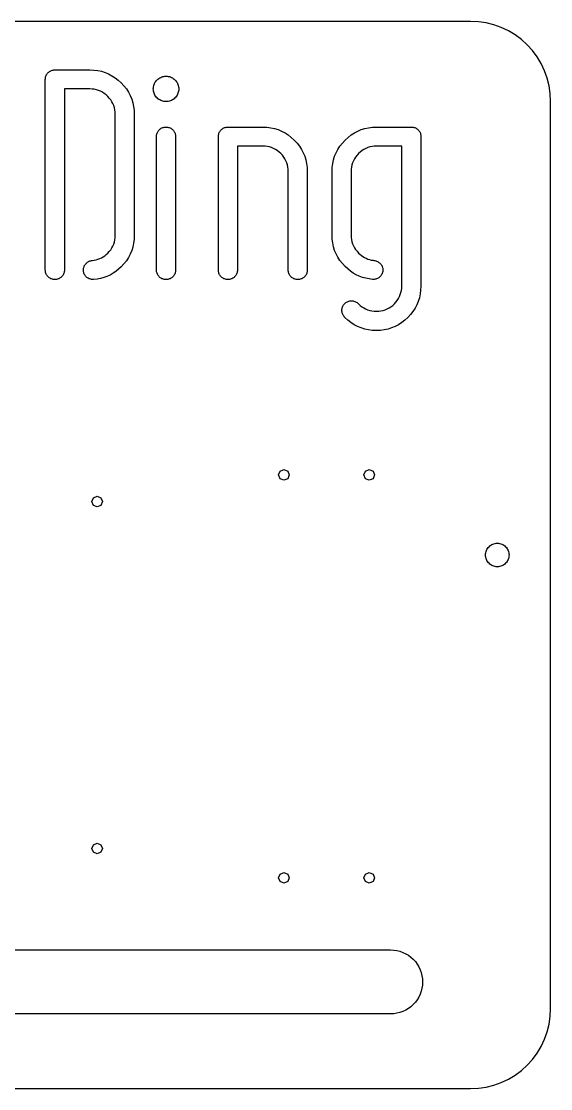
# Model space of a CAD drawing. Header units: metres. Extents: x 0 to 200, y -200 to 0.
# Drawn here: x 100.8 to 200, y -200 to 0 of the extents above; entities that cross this region are included whole.
import ezdxf

# ---------------------------------------------------------------- set-up
doc = ezdxf.new("R2010")
doc.units = ezdxf.units.M

msp = doc.modelspace()

# ---------------------------------------------------------------- linework, layer by layer
for p, q in [((185, 0), (15, 0)), ((186.47, -0.07222), (185, 0)), ((187.926, -0.28821), (186.47, -0.07222)), ((189.354, -0.64589), (187.926, -0.28821)), ((190.74, -1.1418), (189.354, -0.64589)), ((192.071, -1.77118), (190.74, -1.1418)), ((193.334, -2.52795), (192.071, -1.77118)), ((194.516, -3.40483), (193.334, -2.52795)), ((195.607, -4.39339), (194.516, -3.40483)), ((196.595, -5.4841), (195.607, -4.39339)), ((197.472, -6.66644), (196.595, -5.4841)), ((198.229, -7.92905), (197.472, -6.66644)), ((198.858, -9.25974), (198.229, -7.92905)), ((105.446, -10.1235), (105.516, -9.98846)), ((105.516, -9.98846), (105.6, -9.85895)), ((105.6, -9.85895), (105.697, -9.73494)), ((105.697, -9.73494), (105.806, -9.61646)), ((105.806, -9.61646), (105.924, -9.50716)), ((105.924, -9.50716), (106.048, -9.41071)), ((106.048, -9.41071), (106.178, -9.32712)), ((106.178, -9.32712), (106.313, -9.25639)), ((106.313, -9.25639), (106.453, -9.19853)), ((106.453, -9.19853), (106.599, -9.15352)), ((106.599, -9.15352), (106.751, -9.12138)), ((106.751, -9.12138), (106.908, -9.10208)), ((106.908, -9.10208), (107.071, -9.09566)), ((107.071, -9.09566), (113.618, -9.09566)), ((113.618, -9.09566), (114.373, -9.12579)), ((114.373, -9.12579), (115.103, -9.21617)), ((115.103, -9.21617), (115.808, -9.36682)), ((115.808, -9.36682), (116.487, -9.57773)), ((116.487, -9.57773), (117.142, -9.84889)), ((117.142, -9.84889), (117.772, -10.1803)), ((199.354, -10.6457), (198.858, -9.25974)), ((105.285, -10.8812), (105.291, -10.7187)), ((105.285, -46.5956), (105.285, -10.8812)), ((105.291, -10.7187), (105.311, -10.5616)), ((105.311, -10.5616), (105.343, -10.41)), ((105.343, -10.41), (105.388, -10.264)), ((105.388, -10.264), (105.446, -10.1235)), ((117.772, -10.1803), (118.377, -10.572)), ((118.377, -10.572), (118.956, -11.0239)), ((118.956, -11.0239), (119.511, -11.5361)), ((119.511, -11.5361), (120.024, -12.0909)), ((125.605, -12.0436), (125.665, -11.8499)), ((125.665, -11.8499), (125.743, -11.6631)), ((125.743, -11.6631), (125.838, -11.4832)), ((125.838, -11.4832), (125.95, -11.3104)), ((125.95, -11.3104), (126.08, -11.1445)), ((126.08, -11.1445), (126.226, -10.9856)), ((126.226, -10.9856), (126.385, -10.8388)), ((126.385, -10.8388), (126.551, -10.7093)), ((126.551, -10.7093), (126.724, -10.597)), ((126.724, -10.597), (126.904, -10.502)), ((126.904, -10.502), (127.091, -10.4242)), ((127.091, -10.4242), (127.284, -10.3638)), ((127.284, -10.3638), (127.485, -10.3206)), ((127.485, -10.3206), (127.693, -10.2947)), ((127.693, -10.2947), (127.908, -10.286)), ((127.908, -10.286), (128.123, -10.2947)), ((128.123, -10.2947), (128.33, -10.3206)), ((128.33, -10.3206), (128.531, -10.3638)), ((128.531, -10.3638), (128.725, -10.4242)), ((128.725, -10.4242), (128.912, -10.502)), ((128.912, -10.502), (129.092, -10.597)), ((129.092, -10.597), (129.265, -10.7093)), ((129.265, -10.7093), (129.43, -10.8388)), ((129.43, -10.8388), (129.589, -10.9856)), ((129.589, -10.9856), (129.736, -11.1445)), ((129.736, -11.1445), (129.866, -11.3104)), ((129.866, -11.3104), (129.978, -11.4832)), ((129.978, -11.4832), (130.073, -11.6631)), ((130.073, -11.6631), (130.151, -11.8499)), ((130.151, -11.8499), (130.211, -12.0436)), ((199.712, -12.0736), (199.354, -10.6457)), ((113.618, -12.6668), (108.857, -12.6668)), ((108.857, -12.6668), (108.857, -46.5956)), ((114.048, -12.6841), (113.618, -12.6668)), ((114.463, -12.7359), (114.048, -12.6841)), ((114.865, -12.8223), (114.463, -12.7359)), ((115.253, -12.9432), (114.865, -12.8223)), ((115.626, -13.0986), (115.253, -12.9432)), ((115.986, -13.2886), (115.626, -13.0986)), ((116.332, -13.5131), (115.986, -13.2886)), ((116.664, -13.7721), (116.332, -13.5131)), ((116.981, -14.0657), (116.664, -13.7721)), ((120.024, -12.0909), (120.475, -12.6707)), ((120.475, -12.6707), (120.867, -13.2754)), ((120.867, -13.2754), (121.199, -13.9052)), ((121.199, -13.9052), (121.47, -14.5599)), ((125.527, -12.6668), (125.536, -12.4521)), ((125.536, -12.8816), (125.527, -12.6668)), ((125.536, -12.4521), (125.562, -12.2444)), ((125.562, -13.0894), (125.536, -12.8816)), ((125.562, -12.2444), (125.605, -12.0436)), ((125.605, -13.2902), (125.562, -13.0894)), ((125.665, -13.4841), (125.605, -13.2902)), ((125.743, -13.671), (125.665, -13.4841)), ((125.838, -13.8508), (125.743, -13.671)), ((125.95, -14.0238), (125.838, -13.8508)), ((129.978, -13.8508), (129.866, -14.0238)), ((130.073, -13.671), (129.978, -13.8508)), ((130.151, -13.4841), (130.073, -13.671)), ((130.211, -13.2902), (130.151, -13.4841)), ((130.211, -12.0436), (130.254, -12.2444)), ((130.254, -13.0894), (130.211, -13.2902)), ((130.254, -12.2444), (130.28, -12.4521)), ((130.28, -12.8816), (130.254, -13.0894)), ((130.28, -12.4521), (130.289, -12.6668)), ((130.289, -12.6668), (130.28, -12.8816)), ((199.928, -13.5297), (199.712, -12.0736)), ((200, -15), (199.928, -13.5297)), ((117.275, -14.3836), (116.981, -14.0657)), ((117.534, -14.7154), (117.275, -14.3836)), ((117.759, -15.0611), (117.534, -14.7154)), ((117.949, -15.4209), (117.759, -15.0611)), ((118.104, -15.7945), (117.949, -15.4209)), ((118.225, -16.1821), (118.104, -15.7945)), ((121.47, -14.5599), (121.681, -15.2396)), ((121.681, -15.2396), (121.831, -15.9443)), ((121.831, -15.9443), (121.922, -16.674)), ((126.08, -14.1897), (125.95, -14.0238)), ((126.226, -14.3486), (126.08, -14.1897)), ((126.385, -14.4954), (126.226, -14.3486)), ((126.551, -14.6249), (126.385, -14.4954)), ((126.724, -14.7371), (126.551, -14.6249)), ((126.904, -14.8321), (126.724, -14.7371)), ((127.091, -14.9098), (126.904, -14.8321)), ((127.284, -14.9702), (127.091, -14.9098)), ((127.485, -15.0134), (127.284, -14.9702)), ((127.693, -15.0393), (127.485, -15.0134)), ((127.908, -15.0479), (127.693, -15.0393)), ((128.123, -15.0393), (127.908, -15.0479)), ((128.33, -15.0134), (128.123, -15.0393)), ((128.531, -14.9702), (128.33, -15.0134)), ((128.725, -14.9098), (128.531, -14.9702)), ((128.912, -14.8321), (128.725, -14.9098)), ((129.092, -14.7371), (128.912, -14.8321)), ((129.265, -14.6249), (129.092, -14.7371)), ((129.43, -14.4954), (129.265, -14.6249)), ((129.589, -14.3486), (129.43, -14.4954)), ((129.736, -14.1897), (129.589, -14.3486)), ((129.866, -14.0238), (129.736, -14.1897)), ((200, -185), (200, -15)), ((118.311, -16.5837), (118.225, -16.1821)), ((118.363, -16.9993), (118.311, -16.5837)), ((118.38, -17.4287), (118.363, -16.9993)), ((118.38, -40.1075), (118.38, -17.4287)), ((121.922, -16.674), (121.952, -17.4287)), ((121.952, -17.4287), (121.952, -40.1075)), ((127.015, -20.0413), (127.15, -19.9706)), ((127.15, -19.9706), (127.29, -19.9127)), ((127.29, -19.9127), (127.436, -19.8677)), ((127.436, -19.8677), (127.588, -19.8356)), ((127.588, -19.8356), (127.745, -19.8163)), ((127.745, -19.8163), (127.908, -19.8098)), ((127.908, -19.8098), (128.07, -19.8163)), ((128.07, -19.8163), (128.227, -19.8356)), ((128.227, -19.8356), (128.379, -19.8677)), ((128.379, -19.8677), (128.525, -19.9127)), ((128.525, -19.9127), (128.666, -19.9706)), ((128.666, -19.9706), (128.801, -20.0413)), ((138.614, -20.0413), (138.749, -19.9706)), ((138.749, -19.9706), (138.889, -19.9127)), ((138.889, -19.9127), (139.035, -19.8677)), ((139.035, -19.8677), (139.187, -19.8356)), ((139.187, -19.8356), (139.344, -19.8163)), ((139.344, -19.8163), (139.506, -19.8098)), ((139.506, -19.8098), (146.054, -19.8098)), ((146.054, -19.8098), (146.809, -19.84)), ((146.809, -19.84), (147.539, -19.9304)), ((147.539, -19.9304), (148.243, -20.081)), ((165.171, -20.081), (165.875, -19.9304)), ((165.875, -19.9304), (166.605, -19.84)), ((166.605, -19.84), (167.36, -19.8098)), ((167.36, -19.8098), (173.907, -19.8098)), ((173.907, -19.8098), (174.07, -19.8163)), ((174.07, -19.8163), (174.227, -19.8356)), ((174.227, -19.8356), (174.379, -19.8677)), ((174.379, -19.8677), (174.525, -19.9127)), ((174.525, -19.9127), (174.665, -19.9706)), ((174.665, -19.9706), (174.8, -20.0413)), ((126.122, -21.5954), (126.128, -21.4329)), ((126.122, -46.5956), (126.122, -21.5954)), ((126.128, -21.4329), (126.148, -21.2758)), ((126.148, -21.2758), (126.18, -21.1242)), ((126.18, -21.1242), (126.225, -20.9782)), ((126.225, -20.9782), (126.283, -20.8377)), ((126.283, -20.8377), (126.353, -20.7026)), ((126.353, -20.7026), (126.437, -20.5731)), ((126.437, -20.5731), (126.533, -20.4491)), ((126.533, -20.4491), (126.643, -20.3306)), ((126.643, -20.3306), (126.761, -20.2213)), ((126.761, -20.2213), (126.885, -20.1249)), ((126.885, -20.1249), (127.015, -20.0413)), ((128.801, -20.0413), (128.93, -20.1249)), ((128.93, -20.1249), (129.054, -20.2213)), ((129.054, -20.2213), (129.173, -20.3306)), ((129.173, -20.3306), (129.282, -20.4491)), ((129.282, -20.4491), (129.378, -20.5731)), ((129.378, -20.5731), (129.462, -20.7026)), ((129.462, -20.7026), (129.533, -20.8377)), ((129.533, -20.8377), (129.591, -20.9782)), ((129.591, -20.9782), (129.636, -21.1242)), ((129.636, -21.1242), (129.668, -21.2758)), ((129.668, -21.2758), (129.687, -21.4329)), ((129.687, -21.4329), (129.693, -21.5954)), ((129.693, -21.5954), (129.693, -46.5956)), ((137.721, -21.5954), (137.727, -21.4329)), ((137.721, -46.5956), (137.721, -21.5954)), ((137.727, -21.4329), (137.747, -21.2758)), ((137.747, -21.2758), (137.779, -21.1242)), ((137.779, -21.1242), (137.824, -20.9782)), ((137.824, -20.9782), (137.882, -20.8377)), ((137.882, -20.8377), (137.952, -20.7026)), ((137.952, -20.7026), (138.036, -20.5731)), ((138.036, -20.5731), (138.132, -20.4491)), ((138.132, -20.4491), (138.242, -20.3306)), ((138.242, -20.3306), (138.36, -20.2213)), ((138.36, -20.2213), (138.484, -20.1249)), ((138.484, -20.1249), (138.614, -20.0413)), ((148.243, -20.081), (148.923, -20.2919)), ((148.923, -20.2919), (149.578, -20.5631)), ((149.578, -20.5631), (150.208, -20.8945)), ((150.208, -20.8945), (150.813, -21.2862)), ((150.813, -21.2862), (151.392, -21.7381)), ((151.392, -21.7381), (151.947, -22.2503)), ((161.467, -22.2503), (162.022, -21.7381)), ((162.022, -21.7381), (162.602, -21.2862)), ((162.602, -21.2862), (163.206, -20.8945)), ((163.206, -20.8945), (163.836, -20.5631)), ((163.836, -20.5631), (164.491, -20.2919)), ((164.491, -20.2919), (165.171, -20.081)), ((174.8, -20.0413), (174.93, -20.1249)), ((174.93, -20.1249), (175.054, -20.2213)), ((175.054, -20.2213), (175.172, -20.3306)), ((175.172, -20.3306), (175.281, -20.4491)), ((175.281, -20.4491), (175.378, -20.5731)), ((175.378, -20.5731), (175.461, -20.7026)), ((175.461, -20.7026), (175.532, -20.8377)), ((175.532, -20.8377), (175.59, -20.9782)), ((175.59, -20.9782), (175.635, -21.1242)), ((175.635, -21.1242), (175.667, -21.2758)), ((175.667, -21.2758), (175.687, -21.4329)), ((175.687, -21.4329), (175.693, -21.5954)), ((175.693, -21.5954), (175.693, -49.5716)), ((146.054, -23.3813), (141.292, -23.3813)), ((141.292, -23.3813), (141.292, -46.5956)), ((146.484, -23.3986), (146.054, -23.3813)), ((146.899, -23.4504), (146.484, -23.3986)), ((147.301, -23.5368), (146.899, -23.4504)), ((147.688, -23.6577), (147.301, -23.5368)), ((148.062, -23.8131), (147.688, -23.6577)), ((148.422, -24.0031), (148.062, -23.8131)), ((151.947, -22.2503), (152.459, -22.8052)), ((152.459, -22.8052), (152.911, -23.385)), ((152.911, -23.385), (153.303, -23.9898)), ((153.303, -23.9898), (153.634, -24.6196)), ((159.78, -24.6196), (160.111, -23.9898)), ((160.111, -23.9898), (160.503, -23.385)), ((160.503, -23.385), (160.955, -22.8052)), ((160.955, -22.8052), (161.467, -22.2503)), ((165.352, -23.8131), (164.992, -24.0031)), ((165.725, -23.6577), (165.352, -23.8131)), ((166.113, -23.5368), (165.725, -23.6577)), ((166.515, -23.4504), (166.113, -23.5368)), ((166.93, -23.3986), (166.515, -23.4504)), ((167.36, -23.3813), (166.93, -23.3986)), ((172.122, -23.3813), (167.36, -23.3813)), ((172.122, -49.5716), (172.122, -23.3813)), ((148.768, -24.2276), (148.422, -24.0031)), ((149.099, -24.4866), (148.768, -24.2276)), ((149.417, -24.7802), (149.099, -24.4866)), ((149.711, -25.098), (149.417, -24.7802)), ((149.97, -25.4298), (149.711, -25.098)), ((150.194, -25.7755), (149.97, -25.4298)), ((150.384, -26.1352), (150.194, -25.7755)), ((153.634, -24.6196), (153.906, -25.2743)), ((153.906, -25.2743), (154.117, -25.9541)), ((154.117, -25.9541), (154.267, -26.6588)), ((159.147, -26.6588), (159.298, -25.9541)), ((159.298, -25.9541), (159.509, -25.2743)), ((159.509, -25.2743), (159.78, -24.6196)), ((163.22, -25.7755), (163.03, -26.1352)), ((163.444, -25.4298), (163.22, -25.7755)), ((163.703, -25.098), (163.444, -25.4298)), ((163.997, -24.7802), (163.703, -25.098)), ((164.314, -24.4866), (163.997, -24.7802)), ((164.646, -24.2276), (164.314, -24.4866)), ((164.992, -24.0031), (164.646, -24.2276)), ((150.54, -26.5089), (150.384, -26.1352)), ((150.661, -26.8965), (150.54, -26.5089)), ((150.747, -27.2981), (150.661, -26.8965)), ((150.799, -27.7137), (150.747, -27.2981)), ((150.816, -28.1432), (150.799, -27.7137)), ((154.267, -26.6588), (154.358, -27.3885)), ((154.358, -27.3885), (154.388, -28.1432)), ((159.026, -28.1432), (159.057, -27.3885)), ((159.057, -27.3885), (159.147, -26.6588)), ((162.615, -27.7137), (162.598, -28.1432)), ((162.667, -27.2981), (162.615, -27.7137)), ((162.753, -26.8965), (162.667, -27.2981)), ((162.874, -26.5089), (162.753, -26.8965)), ((163.03, -26.1352), (162.874, -26.5089)), ((150.816, -46.5956), (150.816, -28.1432)), ((154.388, -28.1432), (154.388, -46.5956)), ((159.026, -40.0478), (159.026, -28.1432)), ((162.598, -28.1432), (162.598, -40.0478)), ((117.949, -42.1063), (118.104, -41.7359)), ((118.104, -41.7359), (118.225, -41.3508)), ((118.225, -41.3508), (118.311, -40.9511)), ((118.311, -40.9511), (118.363, -40.5367)), ((118.363, -40.5367), (118.38, -40.1075)), ((121.831, -41.5905), (121.681, -42.2934)), ((121.922, -40.8619), (121.831, -41.5905)), ((121.952, -40.1075), (121.922, -40.8619)), ((159.057, -40.8026), (159.026, -40.0478)), ((159.147, -41.5323), (159.057, -40.8026)), ((159.298, -42.237), (159.147, -41.5323)), ((162.598, -40.0478), (162.615, -40.4774)), ((162.615, -40.4774), (162.667, -40.893)), ((162.667, -40.893), (162.753, -41.2946)), ((162.753, -41.2946), (162.874, -41.6823)), ((162.874, -41.6823), (163.03, -42.056)), ((116.115, -44.1352), (116.416, -43.9302)), ((116.416, -43.9302), (116.704, -43.6987)), ((116.704, -43.6987), (116.981, -43.4408)), ((116.981, -43.4408), (117.275, -43.1292)), ((117.275, -43.1292), (117.534, -42.8029)), ((117.534, -42.8029), (117.759, -42.4619)), ((117.759, -42.4619), (117.949, -42.1063)), ((121.199, -43.622), (120.867, -44.2477)), ((121.47, -42.9705), (121.199, -43.622)), ((121.681, -42.2934), (121.47, -42.9705)), ((159.509, -42.9168), (159.298, -42.237)), ((159.78, -43.5715), (159.509, -42.9168)), ((160.111, -44.2013), (159.78, -43.5715)), ((163.03, -42.056), (163.22, -42.4157)), ((163.22, -42.4157), (163.444, -42.7615)), ((163.444, -42.7615), (163.703, -43.0933)), ((163.703, -43.0933), (163.997, -43.4111)), ((163.997, -43.4111), (164.259, -43.6573)), ((164.259, -43.6573), (164.532, -43.88)), ((164.532, -43.88), (164.813, -44.0791)), ((112.488, -46.1259), (112.534, -45.9812)), ((112.534, -45.9812), (112.593, -45.8423)), ((112.593, -45.8423), (112.666, -45.7092)), ((112.666, -45.7092), (112.752, -45.5821)), ((112.752, -45.5821), (112.851, -45.4609)), ((112.851, -45.4609), (112.964, -45.3455)), ((112.964, -45.3455), (113.065, -45.2449)), ((113.065, -45.2449), (113.172, -45.1545)), ((113.172, -45.1545), (113.284, -45.0744)), ((113.284, -45.0744), (113.402, -45.0046)), ((113.402, -45.0046), (113.524, -44.9451)), ((113.524, -44.9451), (113.651, -44.8958)), ((113.651, -44.8958), (113.784, -44.8568)), ((113.784, -44.8568), (113.922, -44.8282)), ((113.922, -44.8282), (114.065, -44.8097)), ((114.065, -44.8097), (114.436, -44.7634)), ((114.436, -44.7634), (114.795, -44.6907)), ((114.795, -44.6907), (115.143, -44.5915)), ((115.143, -44.5915), (115.479, -44.4659)), ((115.479, -44.4659), (115.803, -44.3138)), ((115.803, -44.3138), (116.115, -44.1352)), ((119.511, -45.9704), (119.018, -46.4353)), ((120.024, -45.4219), (119.511, -45.9704)), ((120.475, -44.8477), (120.024, -45.4219)), ((120.867, -44.2477), (120.475, -44.8477)), ((160.503, -44.8061), (160.111, -44.2013)), ((160.955, -45.3859), (160.503, -44.8061)), ((161.467, -45.9407), (160.955, -45.3859)), ((161.96, -46.3997), (161.467, -45.9407)), ((164.813, -44.0791), (165.105, -44.2547)), ((165.105, -44.2547), (165.406, -44.4068)), ((165.406, -44.4068), (165.716, -44.5354)), ((165.716, -44.5354), (166.036, -44.6405)), ((166.036, -44.6405), (166.366, -44.722)), ((166.366, -44.722), (166.705, -44.78)), ((166.705, -44.78), (166.886, -44.8049)), ((166.886, -44.8049), (167.059, -44.8396)), ((167.059, -44.8396), (167.224, -44.8843)), ((167.224, -44.8843), (167.381, -44.9389)), ((167.381, -44.9389), (167.53, -45.0034)), ((167.53, -45.0034), (167.671, -45.0778)), ((167.671, -45.0778), (167.803, -45.1621)), ((167.803, -45.1621), (167.928, -45.2564)), ((167.928, -45.2564), (168.044, -45.3605)), ((168.044, -45.3605), (168.15, -45.4724)), ((168.15, -45.4724), (168.244, -45.5897)), ((168.244, -45.5897), (168.325, -45.7126)), ((168.325, -45.7126), (168.394, -45.841)), ((168.394, -45.841), (168.45, -45.9749)), ((168.45, -45.9749), (168.494, -46.1143)), ((105.291, -46.7582), (105.285, -46.5956)), ((105.311, -46.9153), (105.291, -46.7582)), ((105.343, -47.0668), (105.311, -46.9153)), ((105.388, -47.2129), (105.343, -47.0668)), ((105.446, -47.3534), (105.388, -47.2129)), ((105.516, -47.4884), (105.446, -47.3534)), ((105.6, -47.618), (105.516, -47.4884)), ((105.697, -47.742), (105.6, -47.618)), ((105.806, -47.8604), (105.697, -47.742)), ((105.924, -47.9697), (105.806, -47.8604)), ((106.048, -48.0662), (105.924, -47.9697)), ((108.217, -47.9697), (108.093, -48.0662)), ((108.336, -47.8604), (108.217, -47.9697)), ((108.445, -47.742), (108.336, -47.8604)), ((108.541, -47.618), (108.445, -47.742)), ((108.625, -47.4884), (108.541, -47.618)), ((108.696, -47.3534), (108.625, -47.4884)), ((108.754, -47.2129), (108.696, -47.3534)), ((108.799, -47.0668), (108.754, -47.2129)), ((108.831, -46.9153), (108.799, -47.0668)), ((108.85, -46.7582), (108.831, -46.9153)), ((108.857, -46.5956), (108.85, -46.7582)), ((112.428, -46.5956), (112.435, -46.4332)), ((112.434, -46.7582), (112.428, -46.5956)), ((112.454, -46.9153), (112.434, -46.7582)), ((112.435, -46.4332), (112.454, -46.2766)), ((112.454, -46.2766), (112.488, -46.1259)), ((112.486, -47.0668), (112.454, -46.9153)), ((112.531, -47.2129), (112.486, -47.0668)), ((112.589, -47.3534), (112.531, -47.2129)), ((112.659, -47.4884), (112.589, -47.3534)), ((112.743, -47.618), (112.659, -47.4884)), ((112.84, -47.742), (112.743, -47.618)), ((112.949, -47.8604), (112.84, -47.742)), ((113.069, -47.9697), (112.949, -47.8604)), ((113.197, -48.0662), (113.069, -47.9697)), ((116.84, -47.8022), (116.244, -48.0208)), ((117.415, -47.5343), (116.84, -47.8022)), ((117.97, -47.2172), (117.415, -47.5343)), ((118.505, -46.8509), (117.97, -47.2172)), ((119.018, -46.4353), (118.505, -46.8509)), ((126.128, -46.7582), (126.122, -46.5956)), ((126.148, -46.9153), (126.128, -46.7582)), ((126.18, -47.0668), (126.148, -46.9153)), ((126.225, -47.2129), (126.18, -47.0668)), ((126.283, -47.3534), (126.225, -47.2129)), ((126.353, -47.4884), (126.283, -47.3534)), ((126.437, -47.618), (126.353, -47.4884)), ((126.533, -47.742), (126.437, -47.618)), ((126.643, -47.8604), (126.533, -47.742)), ((126.761, -47.9697), (126.643, -47.8604)), ((126.885, -48.0662), (126.761, -47.9697)), ((129.054, -47.9697), (128.93, -48.0662)), ((129.173, -47.8604), (129.054, -47.9697)), ((129.282, -47.742), (129.173, -47.8604)), ((129.378, -47.618), (129.282, -47.742)), ((129.462, -47.4884), (129.378, -47.618)), ((129.533, -47.3534), (129.462, -47.4884)), ((129.591, -47.2129), (129.533, -47.3534)), ((129.636, -47.0668), (129.591, -47.2129)), ((129.668, -46.9153), (129.636, -47.0668)), ((129.687, -46.7582), (129.668, -46.9153)), ((129.693, -46.5956), (129.687, -46.7582)), ((137.727, -46.7582), (137.721, -46.5956)), ((137.747, -46.9153), (137.727, -46.7582)), ((137.779, -47.0668), (137.747, -46.9153)), ((137.824, -47.2129), (137.779, -47.0668)), ((137.882, -47.3534), (137.824, -47.2129)), ((137.952, -47.4884), (137.882, -47.3534)), ((138.036, -47.618), (137.952, -47.4884)), ((138.132, -47.742), (138.036, -47.618)), ((138.242, -47.8604), (138.132, -47.742)), ((138.36, -47.9697), (138.242, -47.8604)), ((138.484, -48.0662), (138.36, -47.9697)), ((140.653, -47.9697), (140.529, -48.0662)), ((140.772, -47.8604), (140.653, -47.9697)), ((140.881, -47.742), (140.772, -47.8604)), ((140.977, -47.618), (140.881, -47.742)), ((141.061, -47.4884), (140.977, -47.618)), ((141.132, -47.3534), (141.061, -47.4884)), ((141.189, -47.2129), (141.132, -47.3534)), ((141.235, -47.0668), (141.189, -47.2129)), ((141.267, -46.9153), (141.235, -47.0668)), ((141.286, -46.7582), (141.267, -46.9153)), ((141.292, -46.5956), (141.286, -46.7582)), ((150.823, -46.7582), (150.816, -46.5956)), ((150.842, -46.9153), (150.823, -46.7582)), ((150.874, -47.0668), (150.842, -46.9153)), ((150.919, -47.2129), (150.874, -47.0668)), ((150.977, -47.3534), (150.919, -47.2129)), ((151.048, -47.4884), (150.977, -47.3534)), ((151.131, -47.618), (151.048, -47.4884)), ((151.228, -47.742), (151.131, -47.618)), ((151.337, -47.8604), (151.228, -47.742)), ((151.455, -47.9697), (151.337, -47.8604)), ((151.579, -48.0662), (151.455, -47.9697)), ((153.748, -47.9697), (153.624, -48.0662)), ((153.867, -47.8604), (153.748, -47.9697)), ((153.976, -47.742), (153.867, -47.8604)), ((154.072, -47.618), (153.976, -47.742)), ((154.156, -47.4884), (154.072, -47.618)), ((154.227, -47.3534), (154.156, -47.4884)), ((154.285, -47.2129), (154.227, -47.3534)), ((154.33, -47.0668), (154.285, -47.2129)), ((154.362, -46.9153), (154.33, -47.0668)), ((154.381, -46.7582), (154.362, -46.9153)), ((154.388, -46.5956), (154.381, -46.7582)), ((162.472, -46.8108), (161.96, -46.3997)), ((163.005, -47.1742), (162.472, -46.8108)), ((163.557, -47.4898), (163.005, -47.1742)), ((164.129, -47.7577), (163.557, -47.4898)), ((164.721, -47.9778), (164.129, -47.7577)), ((165.333, -48.1501), (164.721, -47.9778)), ((167.911, -47.94), (167.787, -48.0365)), ((168.029, -47.8307), (167.911, -47.94)), ((168.139, -47.7122), (168.029, -47.8307)), ((168.235, -47.5882), (168.139, -47.7122)), ((168.319, -47.4587), (168.235, -47.5882)), ((168.389, -47.3237), (168.319, -47.4587)), ((168.447, -47.1831), (168.389, -47.3237)), ((168.492, -47.037), (168.447, -47.1831)), ((168.525, -46.8854), (168.492, -47.037)), ((168.494, -46.1143), (168.525, -46.2592)), ((168.525, -46.2592), (168.544, -46.4097)), ((168.544, -46.7283), (168.525, -46.8854)), ((168.544, -46.4097), (168.55, -46.5656)), ((168.55, -46.5656), (168.544, -46.7283)), ((106.178, -48.1498), (106.048, -48.0662)), ((106.313, -48.2205), (106.178, -48.1498)), ((106.453, -48.2784), (106.313, -48.2205)), ((106.599, -48.3234), (106.453, -48.2784)), ((106.751, -48.3555), (106.599, -48.3234)), ((106.908, -48.3748), (106.751, -48.3555)), ((107.071, -48.3812), (106.908, -48.3748)), ((107.233, -48.3748), (107.071, -48.3812)), ((107.39, -48.3555), (107.233, -48.3748)), ((107.542, -48.3234), (107.39, -48.3555)), ((107.688, -48.2784), (107.542, -48.3234)), ((107.829, -48.2205), (107.688, -48.2784)), ((107.964, -48.1498), (107.829, -48.2205)), ((108.093, -48.0662), (107.964, -48.1498)), ((113.334, -48.1498), (113.197, -48.0662)), ((113.479, -48.2205), (113.334, -48.1498)), ((113.633, -48.2784), (113.479, -48.2205)), ((113.795, -48.3234), (113.633, -48.2784)), ((113.966, -48.3555), (113.795, -48.3234)), ((114.145, -48.3748), (113.966, -48.3555)), ((114.333, -48.3812), (114.145, -48.3748)), ((114.99, -48.3103), (114.333, -48.3812)), ((115.628, -48.1902), (114.99, -48.3103)), ((116.244, -48.0208), (115.628, -48.1902)), ((127.015, -48.1498), (126.885, -48.0662)), ((127.15, -48.2205), (127.015, -48.1498)), ((127.29, -48.2784), (127.15, -48.2205)), ((127.436, -48.3234), (127.29, -48.2784)), ((127.588, -48.3555), (127.436, -48.3234)), ((127.745, -48.3748), (127.588, -48.3555)), ((127.908, -48.3812), (127.745, -48.3748)), ((128.07, -48.3748), (127.908, -48.3812)), ((128.227, -48.3555), (128.07, -48.3748)), ((128.379, -48.3234), (128.227, -48.3555)), ((128.525, -48.2784), (128.379, -48.3234)), ((128.666, -48.2205), (128.525, -48.2784)), ((128.801, -48.1498), (128.666, -48.2205)), ((128.93, -48.0662), (128.801, -48.1498)), ((138.614, -48.1498), (138.484, -48.0662)), ((138.749, -48.2205), (138.614, -48.1498)), ((138.889, -48.2784), (138.749, -48.2205)), ((139.035, -48.3234), (138.889, -48.2784)), ((139.187, -48.3555), (139.035, -48.3234)), ((139.344, -48.3748), (139.187, -48.3555)), ((139.506, -48.3812), (139.344, -48.3748)), ((139.669, -48.3748), (139.506, -48.3812)), ((139.826, -48.3555), (139.669, -48.3748)), ((139.978, -48.3234), (139.826, -48.3555)), ((140.124, -48.2784), (139.978, -48.3234)), ((140.264, -48.2205), (140.124, -48.2784)), ((140.4, -48.1498), (140.264, -48.2205)), ((140.529, -48.0662), (140.4, -48.1498)), ((151.709, -48.1498), (151.579, -48.0662)), ((151.844, -48.2205), (151.709, -48.1498)), ((151.985, -48.2784), (151.844, -48.2205)), ((152.131, -48.3234), (151.985, -48.2784)), ((152.282, -48.3555), (152.131, -48.3234)), ((152.439, -48.3748), (152.282, -48.3555)), ((152.602, -48.3812), (152.439, -48.3748)), ((152.764, -48.3748), (152.602, -48.3812)), ((152.921, -48.3555), (152.764, -48.3748)), ((153.073, -48.3234), (152.921, -48.3555)), ((153.219, -48.2784), (153.073, -48.3234)), ((153.36, -48.2205), (153.219, -48.2784)), ((153.495, -48.1498), (153.36, -48.2205)), ((153.624, -48.0662), (153.495, -48.1498)), ((165.964, -48.2747), (165.333, -48.1501)), ((166.616, -48.3515), (165.964, -48.2747)), ((166.764, -48.3515), (166.616, -48.3515)), ((166.927, -48.3451), (166.764, -48.3515)), ((167.084, -48.3258), (166.927, -48.3451)), ((167.236, -48.2937), (167.084, -48.3258)), ((167.382, -48.2487), (167.236, -48.2937)), ((167.522, -48.1908), (167.382, -48.2487)), ((167.657, -48.1201), (167.522, -48.1908)), ((167.787, -48.0365), (167.657, -48.1201)), ((172.075, -50.0012), (172.092, -49.5716)), ((172.092, -49.5716), (172.122, -49.5716)), ((175.663, -49.6013), (175.633, -50.356)), ((175.693, -49.5716), (175.663, -49.5716)), ((175.663, -49.5716), (175.663, -49.6013)), ((171.255, -52.2851), (171.477, -51.9394)), ((171.477, -51.9394), (171.665, -51.5797)), ((171.665, -51.5797), (171.818, -51.206)), ((171.818, -51.206), (171.938, -50.8184)), ((171.938, -50.8184), (172.023, -50.4168)), ((172.023, -50.4168), (172.075, -50.0012)), ((175.392, -51.7905), (175.181, -52.4703)), ((175.543, -51.0858), (175.392, -51.7905)), ((175.633, -50.356), (175.543, -51.0858)), ((160.872, -54.155), (160.878, -53.9925)), ((160.878, -53.9925), (160.897, -53.8354)), ((160.897, -53.8354), (160.93, -53.6838)), ((160.93, -53.6838), (160.975, -53.5378)), ((160.975, -53.5378), (161.032, -53.3973)), ((161.032, -53.3973), (161.103, -53.2622)), ((161.103, -53.2622), (161.187, -53.1327)), ((161.187, -53.1327), (161.283, -53.0087)), ((161.283, -53.0087), (161.393, -52.8902)), ((161.393, -52.8902), (161.511, -52.7809)), ((161.511, -52.7809), (161.635, -52.6845)), ((161.635, -52.6845), (161.765, -52.6009)), ((161.765, -52.6009), (161.9, -52.5302)), ((161.9, -52.5302), (162.04, -52.4723)), ((162.04, -52.4723), (162.186, -52.4273)), ((162.186, -52.4273), (162.338, -52.3952)), ((162.338, -52.3952), (162.495, -52.3759)), ((162.495, -52.3759), (162.657, -52.3694)), ((162.657, -52.3694), (162.82, -52.3764)), ((162.82, -52.3764), (162.979, -52.3974)), ((162.979, -52.3974), (163.133, -52.4323)), ((163.133, -52.4323), (163.283, -52.4811)), ((163.283, -52.4811), (163.429, -52.544)), ((163.429, -52.544), (163.57, -52.6208)), ((163.57, -52.6208), (163.707, -52.7115)), ((163.707, -52.7115), (163.839, -52.8163)), ((163.839, -52.8163), (163.967, -52.9349)), ((163.967, -52.9349), (164.285, -53.2285)), ((164.285, -53.2285), (164.616, -53.4875)), ((164.616, -53.4875), (164.962, -53.7119)), ((164.962, -53.7119), (165.322, -53.9019)), ((165.322, -53.9019), (165.696, -54.0573)), ((168.982, -54.0572), (169.357, -53.9018)), ((169.357, -53.9018), (169.717, -53.7118)), ((169.717, -53.7118), (170.063, -53.4873)), ((170.063, -53.4873), (170.393, -53.2282)), ((170.393, -53.2282), (170.708, -52.9346)), ((170.708, -52.9346), (170.998, -52.6169)), ((170.998, -52.6169), (171.255, -52.2851)), ((174.579, -53.7548), (174.187, -54.3596)), ((174.91, -53.125), (174.579, -53.7548)), ((175.181, -52.4703), (174.91, -53.125)), ((160.879, -54.3127), (160.872, -54.155)), ((160.9, -54.4681), (160.879, -54.3127)), ((160.935, -54.6213), (160.9, -54.4681)), ((160.983, -54.7723), (160.935, -54.6213)), ((161.046, -54.9211), (160.983, -54.7723)), ((161.123, -55.0677), (161.046, -54.9211)), ((161.214, -55.2121), (161.123, -55.0677)), ((161.318, -55.3543), (161.214, -55.2121)), ((161.437, -55.4942), (161.318, -55.3543)), ((161.992, -56.0064), (161.437, -55.4942)), ((165.696, -54.0573), (166.083, -54.1781)), ((166.083, -54.1781), (166.485, -54.2645)), ((166.485, -54.2645), (166.9, -54.3163)), ((166.9, -54.3163), (167.33, -54.3335)), ((167.33, -54.3335), (167.765, -54.3163)), ((167.765, -54.3163), (168.186, -54.2645)), ((168.186, -54.2645), (168.591, -54.1781)), ((168.591, -54.1781), (168.982, -54.0572)), ((173.223, -55.4942), (172.668, -56.0064)), ((173.735, -54.9394), (173.223, -55.4942)), ((174.187, -54.3596), (173.735, -54.9394)), ((162.572, -56.4584), (161.992, -56.0064)), ((163.176, -56.8501), (162.572, -56.4584)), ((163.806, -57.1815), (163.176, -56.8501)), ((164.461, -57.4527), (163.806, -57.1815)), ((165.141, -57.6636), (164.461, -57.4527)), ((165.845, -57.8142), (165.141, -57.6636)), ((166.575, -57.9046), (165.845, -57.8142)), ((167.33, -57.9347), (166.575, -57.9046)), ((168.085, -57.9046), (167.33, -57.9347)), ((168.814, -57.8142), (168.085, -57.9046)), ((169.519, -57.6636), (168.814, -57.8142)), ((170.199, -57.4527), (169.519, -57.6636)), ((170.854, -57.1815), (170.199, -57.4527)), ((171.483, -56.8501), (170.854, -57.1815)), ((172.088, -56.4584), (171.483, -56.8501)), ((172.668, -56.0064), (172.088, -56.4584)), ((149.293, -84.2929), (150, -84)), ((150, -84), (150.707, -84.2929)), ((165.293, -84.2929), (166, -84)), ((166, -84), (166.707, -84.2929)), ((149, -85), (149.293, -84.2929)), ((149.293, -85.7071), (149, -85)), ((150, -86), (149.293, -85.7071)), ((150.707, -85.7071), (150, -86)), ((150.707, -84.2929), (151, -85)), ((151, -85), (150.707, -85.7071)), ((165, -85), (165.293, -84.2929)), ((165.293, -85.7071), (165, -85)), ((166, -86), (165.293, -85.7071)), ((166.707, -85.7071), (166, -86)), ((166.707, -84.2929), (167, -85)), ((167, -85), (166.707, -85.7071)), ((114, -90), (114.293, -89.2929)), ((114.293, -90.7071), (114, -90)), ((114.293, -89.2929), (115, -89)), ((115, -89), (115.707, -89.2929)), ((115.707, -89.2929), (116, -90)), ((116, -90), (115.707, -90.7071)), ((115, -91), (114.293, -90.7071)), ((115.707, -90.7071), (115, -91)), ((188.963, -98.0598), (189.158, -97.9675)), ((189.158, -97.9675), (189.361, -97.8947)), ((189.361, -97.8947), (189.571, -97.8423)), ((189.571, -97.8423), (189.784, -97.8106)), ((189.784, -97.8106), (190, -97.8)), ((190, -97.8), (190.216, -97.8106)), ((190.216, -97.8106), (190.429, -97.8423)), ((190.429, -97.8423), (190.639, -97.8947)), ((190.639, -97.8947), (190.842, -97.9675)), ((190.842, -97.9675), (191.037, -98.0598)), ((187.8, -100), (187.811, -99.7843)), ((187.811, -100.216), (187.8, -100)), ((187.811, -99.7843), (187.842, -99.5708)), ((187.842, -99.5708), (187.895, -99.3614)), ((187.895, -99.3614), (187.967, -99.1581)), ((187.967, -99.1581), (188.06, -98.9629)), ((188.06, -98.9629), (188.171, -98.7777)), ((188.171, -98.7777), (188.299, -98.6043)), ((188.299, -98.6043), (188.444, -98.4444)), ((188.444, -98.4444), (188.604, -98.2994)), ((188.604, -98.2994), (188.778, -98.1708)), ((188.778, -98.1708), (188.963, -98.0598)), ((191.037, -98.0598), (191.222, -98.1708)), ((191.222, -98.1708), (191.396, -98.2994)), ((191.396, -98.2994), (191.556, -98.4444)), ((191.556, -98.4444), (191.701, -98.6043)), ((191.701, -98.6043), (191.829, -98.7777)), ((191.829, -98.7777), (191.94, -98.9629)), ((191.94, -98.9629), (192.033, -99.1581)), ((192.033, -99.1581), (192.105, -99.3614)), ((192.105, -99.3614), (192.158, -99.5708)), ((192.158, -99.5708), (192.189, -99.7843)), ((192.189, -99.7843), (192.2, -100)), ((192.2, -100), (192.189, -100.216)), ((187.842, -100.429), (187.811, -100.216)), ((187.895, -100.639), (187.842, -100.429)), ((187.967, -100.842), (187.895, -100.639)), ((188.06, -101.037), (187.967, -100.842)), ((188.171, -101.222), (188.06, -101.037)), ((188.299, -101.396), (188.171, -101.222)), ((188.444, -101.556), (188.299, -101.396)), ((188.604, -101.701), (188.444, -101.556)), ((188.778, -101.829), (188.604, -101.701)), ((188.963, -101.94), (188.778, -101.829)), ((189.158, -102.033), (188.963, -101.94)), ((191.037, -101.94), (190.842, -102.033)), ((191.222, -101.829), (191.037, -101.94)), ((191.396, -101.701), (191.222, -101.829)), ((191.556, -101.556), (191.396, -101.701)), ((191.701, -101.396), (191.556, -101.556)), ((191.829, -101.222), (191.701, -101.396)), ((191.94, -101.037), (191.829, -101.222)), ((192.033, -100.842), (191.94, -101.037)), ((192.105, -100.639), (192.033, -100.842)), ((192.158, -100.429), (192.105, -100.639)), ((192.189, -100.216), (192.158, -100.429)), ((189.361, -102.105), (189.158, -102.033)), ((189.571, -102.158), (189.361, -102.105)), ((189.784, -102.189), (189.571, -102.158)), ((190, -102.2), (189.784, -102.189)), ((190.216, -102.189), (190, -102.2)), ((190.429, -102.158), (190.216, -102.189)), ((190.639, -102.105), (190.429, -102.158)), ((190.842, -102.033), (190.639, -102.105)), ((114.293, -154.293), (115, -154)), ((115, -154), (115.707, -154.293)), ((114, -155), (114.293, -154.293)), ((114.293, -155.707), (114, -155)), ((115, -156), (114.293, -155.707)), ((115.707, -155.707), (115, -156)), ((115.707, -154.293), (116, -155)), ((116, -155), (115.707, -155.707)), ((149, -160.5), (149.293, -159.793)), ((149.293, -159.793), (150, -159.5)), ((150, -159.5), (150.707, -159.793)), ((150.707, -159.793), (151, -160.5)), ((165, -160.5), (165.293, -159.793)), ((165.293, -159.793), (166, -159.5)), ((166, -159.5), (166.707, -159.793)), ((166.707, -159.793), (167, -160.5)), ((149.293, -161.207), (149, -160.5)), ((150, -161.5), (149.293, -161.207)), ((150.707, -161.207), (150, -161.5)), ((151, -160.5), (150.707, -161.207)), ((165.293, -161.207), (165, -160.5)), ((166, -161.5), (165.293, -161.207)), ((166.707, -161.207), (166, -161.5)), ((167, -160.5), (166.707, -161.207)), ((30, -174), (170, -174)), ((170, -174), (170.588, -174.029)), ((170.588, -174.029), (171.171, -174.115)), ((171.171, -174.115), (171.742, -174.258)), ((171.742, -174.258), (172.296, -174.457)), ((172.296, -174.457), (172.828, -174.708)), ((172.828, -174.708), (173.333, -175.011)), ((173.333, -175.011), (173.806, -175.362)), ((173.806, -175.362), (174.243, -175.757)), ((174.243, -175.757), (174.638, -176.194)), ((174.638, -176.194), (174.989, -176.667)), ((174.989, -176.667), (175.292, -177.172)), ((175.292, -177.172), (175.543, -177.704)), ((175.543, -177.704), (175.742, -178.258)), ((175.742, -178.258), (175.885, -178.829)), ((175.885, -178.829), (175.971, -179.412)), ((175.971, -179.412), (176, -180)), ((176, -180), (175.971, -180.588)), ((175.742, -181.742), (175.543, -182.296)), ((175.885, -181.171), (175.742, -181.742)), ((175.971, -180.588), (175.885, -181.171)), ((174.638, -183.806), (174.243, -184.243)), ((174.989, -183.333), (174.638, -183.806)), ((175.292, -182.828), (174.989, -183.333)), ((175.543, -182.296), (175.292, -182.828)), ((170, -186), (30, -186)), ((170.588, -185.971), (170, -186)), ((171.171, -185.885), (170.588, -185.971)), ((171.742, -185.742), (171.171, -185.885)), ((172.296, -185.543), (171.742, -185.742)), ((172.828, -185.292), (172.296, -185.543)), ((173.333, -184.989), (172.828, -185.292)), ((173.806, -184.638), (173.333, -184.989)), ((174.243, -184.243), (173.806, -184.638)), ((199.928, -186.47), (200, -185)), ((199.354, -189.354), (199.712, -187.926)), ((199.712, -187.926), (199.928, -186.47)), ((198.858, -190.74), (199.354, -189.354)), ((198.229, -192.071), (198.858, -190.74)), ((196.595, -194.516), (197.472, -193.334)), ((197.472, -193.334), (198.229, -192.071)), ((194.516, -196.595), (195.607, -195.607)), ((195.607, -195.607), (196.595, -194.516)), ((192.071, -198.229), (193.334, -197.472)), ((193.334, -197.472), (194.516, -196.595)), ((15, -200), (185, -200)), ((185, -200), (186.47, -199.928)), ((186.47, -199.928), (187.926, -199.712)), ((187.926, -199.712), (189.354, -199.354)), ((189.354, -199.354), (190.74, -198.858)), ((190.74, -198.858), (192.071, -198.229))]:
    msp.add_line(p, q)

doc.saveas('drawing.dxf')
